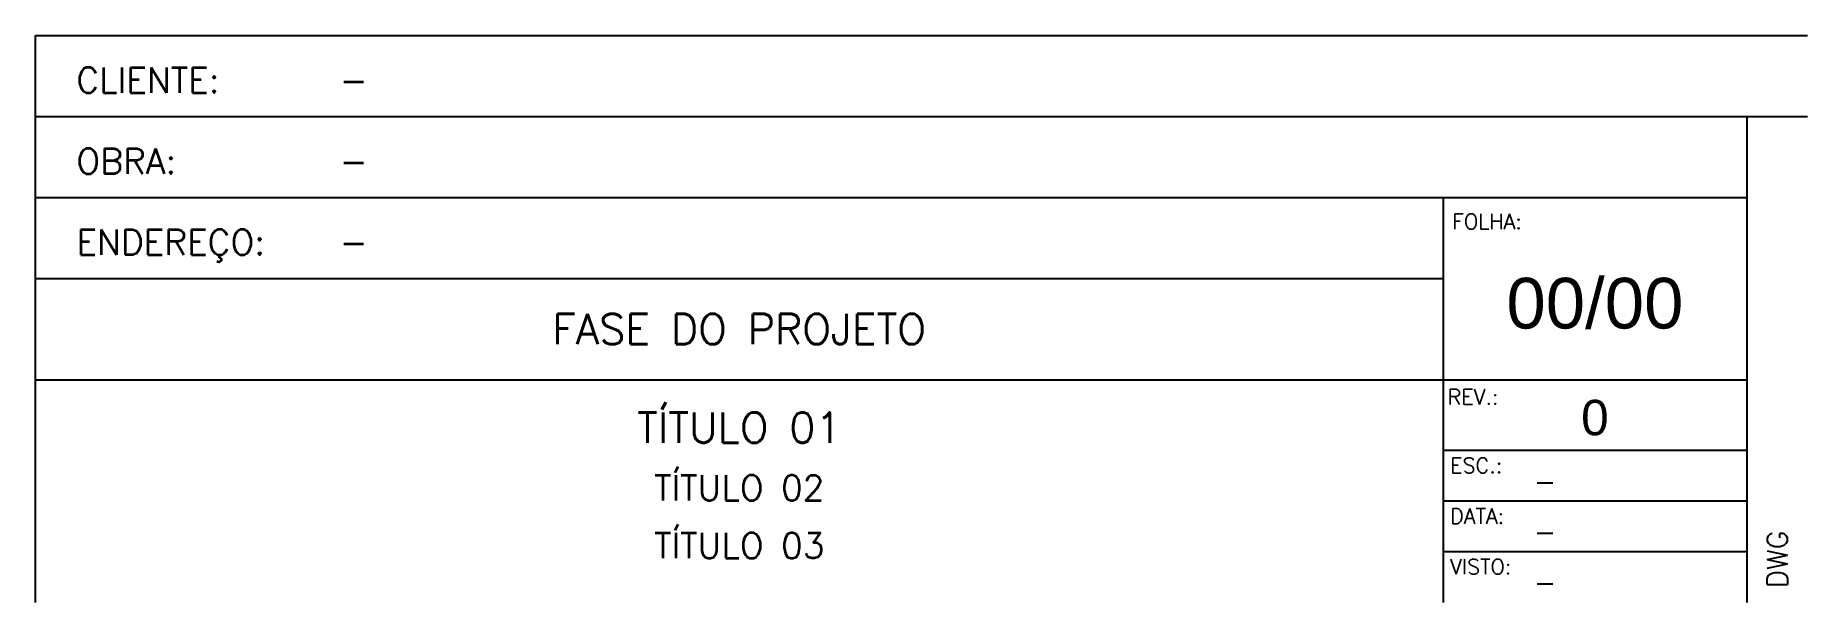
# Model space of a CAD drawing. Header units: millimetres. Extents: x 1350.3 to 1367.8, y -627.2 to -621.6.
import ezdxf
from ezdxf.enums import TextEntityAlignment as Align

# ---------------------------------------------------------------- set-up
doc = ezdxf.new("R2010")
doc.units = ezdxf.units.MM
doc.header["$LTSCALE"] = 10
doc.layers.add('FOLHA', color=7, linetype='Continuous')
doc.styles.add('FOLHA_ARIAL', font='ARIAL.TTF')
doc.styles.add('r100', font='romans.shx')
doc.styles.add('r120', font='romans.shx')
doc.styles.add('R60', font='romans.shx')
doc.styles.add('r80', font='romans.shx')

msp = doc.modelspace()

# ---------------------------------------------------------------- linework, layer by layer
at = {"layer": 'FOLHA', "color": 2}
for p, q in [((1350.319, -621.631), (1367.819, -621.631)), ((1350.319, -622.431), (1367.819, -622.431)), ((1350.319, -623.231), (1364.219, -623.231)), ((1364.219, -623.231), (1367.219, -623.231)), ((1367.219, -625.731), (1364.219, -625.731)), ((1367.219, -626.231), (1364.219, -626.231)), ((1367.219, -626.731), (1364.219, -626.731))]:
    msp.add_line(p, q, dxfattribs=at)
at = {"layer": 'FOLHA', "color": 5}
for p, q in [((1350.319, -624.031), (1350.319, -621.631)), ((1364.219, -623.231), (1364.219, -624.031)), ((1350.319, -627.231), (1350.319, -625.031)), ((1364.219, -625.031), (1367.219, -625.031)), ((1364.219, -625.031), (1364.219, -627.231))]:
    msp.add_line(p, q, dxfattribs=at)
at = {"layer": 'FOLHA', "color": 4}
msp.add_line((1367.219, -622.431), (1367.219, -627.231), dxfattribs=at)
at = {"layer": 'FOLHA', "color": 6}
for p, q in [((1350.319, -624.031), (1364.219, -624.031)), ((1350.319, -625.031), (1350.319, -624.031)), ((1364.219, -624.031), (1364.219, -625.031)), ((1350.319, -625.031), (1364.219, -625.031))]:
    msp.add_line(p, q, dxfattribs=at)

# ---------------------------------------------------------------- texts
at = {"layer": 'FOLHA', "color": 3, "style": 'r100'}
for s, p in [('CLIENTE:', (1350.723, -622.197)), ('-', (1353.323, -622.197)), ('OBRA:', (1350.723, -622.997)), ('-', (1353.323, -622.997)), ('ENDEREÇO:', (1350.723, -623.797)), ('-', (1353.323, -623.797))]:
    msp.add_text(s, height=0.25, dxfattribs=at).set_placement(p)
at = {"layer": 'FOLHA', "color": 2}
for s, height, style, p in [('FOLHA:', 0.15, 'R60', (1364.31, -623.543)), ('REV.:', 0.15, 'R60', (1364.265, -625.275)), ('ESC.:', 0.15, 'R60', (1364.29, -625.952)), ('-', 0.2, 'r80', (1365.115, -626.133)), ('DATA:', 0.15, 'R60', (1364.29, -626.452)), ('-', 0.2, 'r80', (1365.115, -626.633)), ('VISTO:', 0.15, 'R60', (1364.29, -626.952)), ('-', 0.2, 'r80', (1365.115, -627.133))]:
    msp.add_text(s, height=height, dxfattribs=dict(at, style=style)).set_placement(p)
at = {"layer": 'FOLHA', "color": 4}
for s, height, style, p in [('00/00', 0.5, 'FOLHA_ARIAL', (1365.719, -624.265)), ('FASE DO PROJETO', 0.3, 'r120', (1357.269, -624.531))]:
    msp.add_text(s, height=height, dxfattribs=dict(at, style=style)).set_placement(p, align=Align.MIDDLE)
at = {"layer": 'FOLHA', "color": 4, "style": 'r100'}
msp.add_text('TÍTULO 01', height=0.3, dxfattribs=at).set_placement((1357.269, -625.653), align=Align.CENTER)
at = {"layer": 'FOLHA', "color": 3}
for s, height, style, p in [('0', 0.35, 'FOLHA_ARIAL', (1365.719, -625.579)), ('TÍTULO 02', 0.25, 'r100', (1357.269, -626.223)), ('TÍTULO 03', 0.25, 'r100', (1357.269, -626.793))]:
    msp.add_text(s, height=height, dxfattribs=dict(at, style=style)).set_placement(p, align=Align.CENTER)
at = {"layer": 'FOLHA', "color": 2, "style": 'r80'}
msp.add_text('DWG', height=0.2, rotation=90, dxfattribs=at).set_placement((1367.621, -627.088))

doc.saveas('drawing.dxf')
